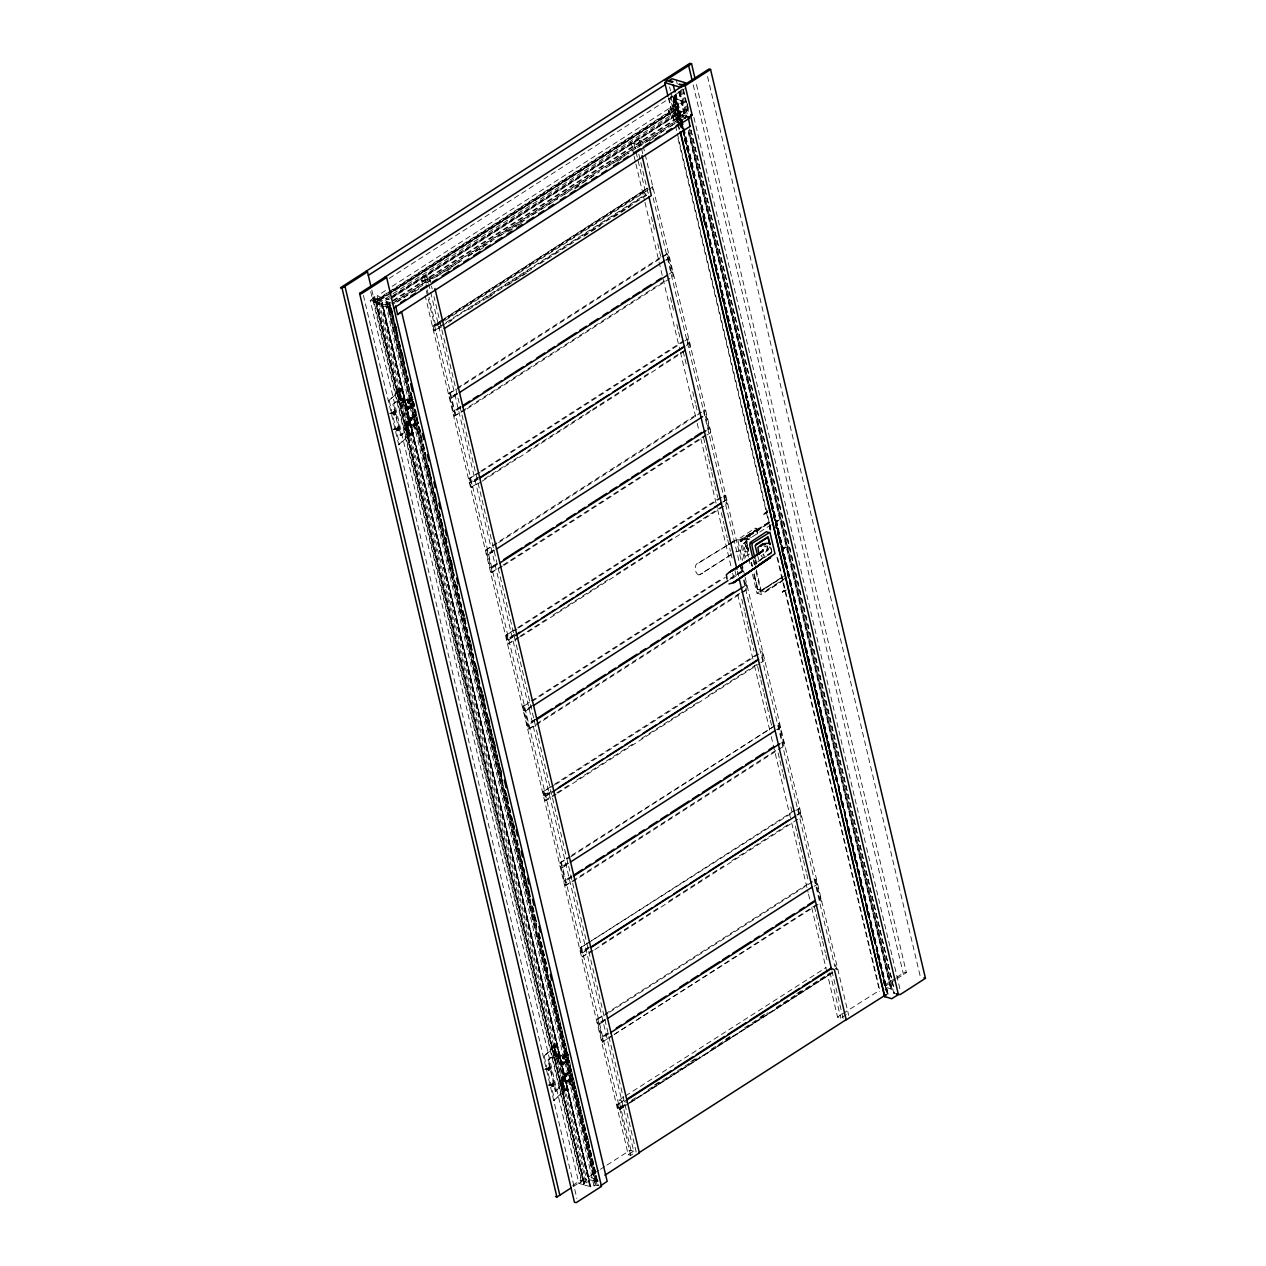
<?xml version="1.0" encoding="UTF-8"?>
<svg xmlns="http://www.w3.org/2000/svg" width="1266" height="1266" viewBox="0 0 1266 1266"><rect width="100%" height="100%" fill="white"/><g stroke="black" fill="none" stroke-linecap="round" stroke-linejoin="round"><path stroke-width="0.75" stroke-dasharray="5 3.75" d="M571.33 1070.925C572.232 1070.973 565.142 1075.799 566.519 1074.897C557.942 1069.453 573.023 1082.778 564.937 1073.093M767.528 512.651C766.911 512.034 766.737 511.986 766.341 513.41C766.357 511.543 762.543 515.737 767.734 512.192M783.654 590.542C785.157 591.538 782.246 590.747 786.012 590.32M393.963 415.026L392.84 413.096L393.979 411.339M397.682 430.756L396.575 429.221L397.698 427.085M548.969 1070.783L547.861 1068.852L549.001 1067.096M552.688 1086.513L551.596 1084.978L552.72 1082.841M552.53 1085.215L553.479 1083.886L552.087 1086.054M781.438 549.903L784.651 547.308L784.034 548.431M778.732 520.152C778.147 521.339 777.625 521.006 777.704 520.769M775.71 522.494C777.846 519.123 777.498 523.713 775.504 522.051M777.197 521.75L777.055 520.548L778.637 520.263M784.24 548.273L783.828 547.909M390.877 413.935C391.985 412.526 391.922 413.127 393.251 413.586A1.677 0.918 -84.2 0 0 394.881 414.14A1.677 0.918 -84.2 0 0 394.486 411.45L394.327 411.434M397.429 428.462C395.514 431.01 392.618 428.573 396.606 428.525M413.887 403.838C410.896 407.367 409.883 403.142 411.387 408.855L416.213 429.301L416.941 428.842L411.719 424.806L409.314 424.411L403.727 400.8C406.37 401.322 407.589 397.698 409.915 399.106L409.187 399.581C406.797 397.413 406.37 402.145 403.743 400.816M413.096 399.186C409.187 401.354 409.409 401.813 412.795 398.964L416.229 412.574M412.146 399.914C410.864 399.755 411.197 401.18 412.653 398.79L408.332 401.164L408.839 403.886L407.335 400.467L409.393 401.195L409.171 403.569M410.959 405.832L414.014 403.791M411.624 404.93L412.4 405.642L411.545 404.93M413.966 403.996L407.668 407.351M409.282 401.401C414.694 398.236 412.004 399.186 412.938 399.518M412.051 419.711C404.44 421.119 414.14 413.887 411.26 419.062C408.871 417.005 418.492 415.248 415.185 416.071C413.491 416.593 413.412 418.128 412.051 417.812C414.029 417.289 411.624 418.049 416.245 415.818M414.378 416.625L416.039 415.549M415.201 416.403C417.337 411.45 411.719 424.237 410.817 417.305M417.558 423.477C418.366 422.274 414.409 425.946 416.182 423.904C415.596 425.075 418.065 422.717 416.656 424.332C417.02 424.426 418.065 423.066 417.653 423.255C418.824 422.021 411.339 427.148 418.286 422.812M546.564 1069.327C547.229 1068.33 546.611 1068.219 546.801 1069.469M568.45 1060.322C565.554 1061.019 567.928 1060.987 565.475 1062C564.525 1062.807 566.788 1059.056 566.393 1064.611L571.235 1085.057L571.947 1084.598L566.741 1080.563L564.32 1080.167L558.749 1056.556C561.392 1057.063 562.595 1053.454 564.921 1054.863L564.193 1055.338C561.819 1053.17 561.376 1057.901 558.765 1056.556M565.459 1055.986C565.158 1057.284 567.01 1056.604 565.427 1056.018M565.364 1061.952C565.016 1061.446 564.098 1064.057 565.965 1061.05C565.617 1057.316 564.43 1063.757 566.393 1064.611M564.446 1057.553C575.761 1049.989 557.784 1060.117 566.962 1055.527C566.962 1054.404 566.709 1057.427 566.377 1055.765C568.83 1055.29 565.316 1056.382 568.149 1054.262M567.247 1073.869C567.421 1073.299 568.64 1073.267 571.251 1071.574M570.966 1071.511L566.693 1074.138L571.188 1071.368M569.542 1072.476L570.08 1071.511L569.399 1072.334M572.802 1079.376C573.071 1078.173 568.972 1081.449 572.897 1079.202M394.058 429.601C394.66 427.94 396.907 429.585 396.195 428.541M549.713 1084.82L553.195 1084.139L552.103 1083.3M564.161 1063.155L568.292 1060.307L566.598 1061.921L565.918 1061.145M566.994 1055.512C566.741 1054.151 567.643 1055.638 568.102 1054.942M767.433 512.382C766.468 512.746 764.395 513.379 764.711 514.043M783.385 590.89C780.647 593.928 784.635 590.019 785.6 590.336C785.474 590.953 783.163 590.209 785.521 590.589C786.392 589.26 779.84 594.213 786.044 589.972M673.496 100.663L675.395 97.988L674.525 97.735L675.3 95.472M563.766 1078.379C568.988 1075.752 558.986 1075.863 560.616 1079.17M560.221 1056.208L559.018 1058.265M679.067 125.825L673.148 100.821L675.047 94.903M394.834 412.763L393.362 411.782M397.081 430.298L398.553 428.509L397.097 427.544M545.994 1069.327L548.605 1069.548L549.365 1068.393M548.526 1068.947C548.352 1069.833 551.026 1068.409 548.384 1067.539M552.862 1083.554L552.34 1085.31L552.451 1084.218M553.305 1085.421L553.479 1083.886M409.646 402.746C406.655 401.1 407.415 403.807 413.017 399.486M407.241 405.975L409.266 407.146L408.317 409.488L406.908 406.291L408.554 407.114L408.443 409.203M408.665 401.401L408.807 401.797A2.263 1.25 57.3 0 1 409.108 402.889L408.95 403.427M562.468 1064.184L562.326 1063.804A2.263 1.25 57.3 0 1 562.057 1062.68L562.721 1062.047L563.544 1063.155A2.263 1.25 57.3 0 1 563.797 1064.279L563.259 1064.943M562.547 1058.503C562.057 1051.429 566.883 1062.601 562.595 1058.186A2.263 1.25 57.3 0 1 562.341 1057.078C566.282 1056.129 568.561 1054.008 568.086 1055.322M563.417 1058.376L562.626 1057.537L563.56 1057.601M563.797 1064.437L563.038 1063.282L564.193 1063.139M562.69 1058.376L564.066 1059.056L563.433 1056.081M568.561 1081.037L573.292 1078.126M783.67 591.602L782.182 591.934M394.865 429.316C395.309 428.13 396.337 428.937 393.948 429.38M551.612 1084.282C546.501 1085.706 553.432 1083.3 549.143 1085.247M777.482 520.627L777.656 521.418M409.187 399.581L410.358 406.908L409.519 406.497L410.01 405.579L410.896 406.244L411.387 408.855M416.292 424.268L415.992 423.873M566.551 1055.986L566.266 1055.986M563.987 1062.712L568.054 1060.639M413.887 404.107L413.27 404.392M764.838 513.141L763.62 514.36L767.797 512.018M415.074 416.292L411.672 418.381M570.238 1072.001L570.729 1072.001M777.023 520.943L777.071 521.798M783.337 548.241C781.771 549.539 782.768 548.906 783.274 548.368M784.065 548.115L785.426 547.07L784.809 547.767M771.754 552.008L770.377 546.232M770.314 526.609L769.491 526.688L769.95 529.948M769.491 526.688L770.298 529.726M409.852 400.974L410.643 401.306L409.757 400.657M415.422 424.616L416.213 424.917L415.295 424.316M564.573 1062.38L565.364 1062.665L564.383 1062.206M570.444 1080.373L570.46 1080.341M394.011 412.922L394.739 412.4M397.192 428.826L398.062 428.383M568.023 1073.505C567.105 1073.014 569.542 1073.077 568.766 1072.872M595.748 1179.121L588.722 1176.969L382.031 302.621L675.237 114.003L668.764 112.009L668.464 110.791L671.407 108.908L673.021 109.382L670.41 98.321M409.44 434.76L398.505 390.735L400.863 389.153L401.971 389.358L412.305 433.146L408.839 434.444L412.305 433.067L409.63 435.188L406.655 425.139L410.057 423.762L408.681 425.281L406.671 425.044L410.01 423.746L407.462 426.009L408.823 425.598L410.88 423.35L408.206 423.509L405.8 425.265L408.586 425.677L411.007 423.524L407.984 423.619L405.785 425.408L407.462 425.787M401.876 402.841L403.901 402.667L400.404 402.873L402.161 401.069L405.199 400.483M401.876 402.857L402.446 401.338L404.614 401.67M406.133 422.844C405.579 421.309 410.58 420.122 409.124 422.053M410.406 420.992C405.152 426.974 404.281 419.489 410.279 420.771M633.839 154.863L631.18 142.457M556.391 1055.986L556.439 1054.736L559.161 1054.293L555.758 1055.86L556.692 1054.562L559.176 1054.372L556.486 1056.414L553.495 1046.365L556.28 1044.861L567.31 1088.902L553.922 1100.312L563.687 1091.023L568.181 1088.871L565.396 1088.475L562.959 1090.548L563.861 1091.007L560.822 1081.022L565.823 1079.059L565.079 1080.689L561.851 1082.208A10.856 5.919 -84.2 0 0 558.844 1088.792L555.299 1091.498L553.938 1085.421A3.023 1.646 -84.2 0 0 553.068 1081.718L550.219 1069.691A3.023 1.646 -84.2 0 0 549.349 1065.988L547.861 1060.022L550.694 1057.332A10.856 5.919 -84.2 0 0 555.489 1056.524L552.625 1046.618L557.293 1044.403L557.388 1045.763L554.144 1047.219L543.589 1056.588L553.321 1047.346M560.031 1057.696C554.714 1061.763 554.682 1055.543 560.252 1056.24M556.898 1058.613L557.451 1057.094L559.619 1057.427M588.722 1176.969L598.771 1170.338M846.242 1014.667L840.782 1018.165L837.586 1017.152L827.584 974.867M783.67 547.83L784.952 547.197M567.453 1060.291L567.801 1060.734M782.356 592.14L782.894 591.744M566.772 1061.05L567.263 1060.228M675.395 94.997L888.21 995.677M394.581 429.301L397.508 429.459M411.577 420.549L410.722 417.733L409.693 418.318A2.263 1.25 57.3 0 0 409.994 419.41L410.137 419.79M411.26 418.714C411.054 421.926 409.155 416.751 411.213 418.761A2.263 1.25 57.3 0 1 411.482 419.885L410.358 420.106M565.396 1073.41L564.699 1074.074A2.263 1.25 57.3 0 0 565 1075.166L565.76 1076.179M569.668 1082.541L569.7 1082.256A2.263 1.25 57.3 0 0 569.399 1081.148L568.545 1080.072L567.88 1080.705A2.263 1.25 57.3 0 0 568.181 1081.797L568.814 1082.715M769.728 526.624L677.943 138.326M675.601 94.143L887.735 994.744M393.52 412.827L394.565 413.935L393.346 414.599M394.09 428.652L394.043 429.174M407.858 401.164L408.412 400.341M408.886 409.171L408.965 408.475A2.263 1.25 57.3 0 0 408.57 407.383L407.557 406.275L407.003 406.956A2.263 1.25 57.3 0 0 407.304 408.048L407.779 408.871M439.286 322.086L432.576 326.865M414.757 427.18L414.172 424.696L412.7 424.601L414.172 427.481L414.979 424.806L413.112 423.968M457.643 393.71L451.582 397.556M461.093 406.259L452.722 412.115M469.259 482.061L469.575 483.375M496.43 563.845L489.72 568.624M514.803 635.469L508.726 639.298M674.936 95.092L673.211 100.837M588.927 947.047L580.556 952.902M564.177 1059.325L564.256 1058.613A2.263 1.25 57.3 0 0 563.829 1057.553L562.864 1056.92M563.908 1064.928L563.323 1062.459L561.851 1062.364L563.323 1065.228L564.13 1062.554L562.262 1061.715M567.073 1075.467L565.649 1074.517L565.839 1073.062M566.582 1076.29L565.364 1073.441M569.763 1082.936L568.909 1080.12L567.706 1080.357L569.194 1083.237L569.985 1080.547L568.117 1079.724M605.639 1019.731L599.562 1023.577M607.411 1033.357L600.717 1038.152M729.659 579.559L743.553 570.57M776.644 729.659L780.584 727.254M796.789 814.908L800.729 812.503M675.364 95.219L673.385 100.9M392.444 412.858C390.498 412.447 391.811 414.726 392.397 412.653C392.064 414.457 389.754 412.874 392.808 412.748M550.283 1084.297C549.634 1085.373 550.932 1084.392 551.248 1084.282M393.615 412.542L390.64 412.795M680.554 120.317L680.776 119.447L680.76 120.27M771.627 551.976L759.473 560.284M746.339 540.44L746.228 541.721M410.342 418.761L410.105 419.125M411.45 418.967L410.912 420.059M413.523 425.392L414.251 424.806L412.874 424.949A2.263 1.25 57.3 0 0 413.175 426.041L413.317 426.42M562.674 1063.139L568.117 1059.674M565.87 1076.242L566.535 1075.609A2.263 1.25 57.3 0 0 566.234 1074.517M569.194 1079.708L569.099 1082.446L568.466 1081.211M407.256 426.041L406.829 426.452A10.856 5.919 -84.2 0 0 403.822 433.035L400.293 435.741L398.932 429.68A3.023 1.646 -84.2 0 0 398.046 425.962L395.214 413.935A3.023 1.646 -84.2 0 0 394.327 410.231L392.856 404.265L395.672 401.591A10.856 5.919 -84.2 0 0 400.483 400.768L398.331 391.542M401.006 435.726L399.645 429.649A3.023 1.646 -84.2 0 0 398.774 425.946L395.926 413.919A3.023 1.646 -84.2 0 0 395.039 410.2L393.568 404.25L396.385 401.559A10.856 5.919 -84.2 0 0 401.227 400.721L398.505 390.735M556.011 1091.482L554.65 1085.405A3.023 1.646 -84.2 0 0 553.78 1081.702L550.932 1069.675A3.023 1.646 -84.2 0 0 550.061 1065.956L549.349 1065.988M765.439 513.569L766.215 512.999M413.127 404.74C414.346 404.06 405.421 410.216 408.253 407.446M783.496 590.763L783.923 591.523L783.638 590.731M680.522 120.966L675.031 97.514L682.184 128.61L680.981 122.359M549.143 1067.824L548.036 1068.472M567.864 1055.037L567.674 1054.815M748.19 550.03L745.959 541.136L748 535.866L770.488 521.434M748.317 549.729L748.253 551.28L746.212 541.199L748.554 535.755M595.463 1181.289L388.472 307.258L595.162 1181.431L598.122 1180.798M547.482 1068.567L547.292 1069.643L547.893 1068.536M411.941 399.55L412.811 399.803L411.846 399.312M393.948 413.112L393.251 413.586A1.677 0.918 -84.2 0 1 394.486 411.45M564.557 1090.532L553.527 1046.491L556.391 1044.861L556.818 1045.621L554.318 1047.235L556.486 1056.414C567.279 1052.046 550.314 1053.787 556.28 1056.461C564.968 1054.325 554.176 1052.03 555.473 1056.445M567.326 1089.029L563.94 1090.358L564.858 1089.092L567.326 1088.823L564.604 1089.266L563.164 1091.419L565.981 1091.498L568.276 1089.187L563.797 1090.358M747.779 536.752L748 535.866M741.987 540.661L741.385 541.215M397.904 429.934L398.236 428.873L398.284 429.665M413.191 425.392C413.412 426.167 414.425 426.136 414.124 425.044M563.528 1058.851L564.225 1057.775M563.243 1064.453L563.592 1063.329M569.099 1082.446L573.609 1078.838M779.983 542.861L780.995 540.44M415.042 425.392L415.232 426.341M550.425 1084.456L550.963 1084.376M409.045 401.987L408.871 401.733A2.263 1.25 57.3 0 1 409.076 402.904M408.475 408.079L407.779 406.829M414.441 425.344L413.65 424.838M563.766 1058.218L563.639 1056.952M569.352 1081.829L568.45 1080.515M403.221 402.936L405.611 401.18M837.601 1017.073L841.13 1014.699M399.296 391.257C410.311 387.222 393.156 388.789 399.091 391.495L388.583 400.831L398.315 391.59M409.614 434.998L413.207 432.798L410.374 432.719L408.079 435.029L406.117 426.484A10.856 5.919 -84.2 0 0 403.11 433.067L400.293 435.741M562.405 1081.639L565.063 1079.518L561.661 1081.006L564.652 1090.944C573.182 1088.57 562.12 1086.766 563.639 1090.991M409.361 408.348L408.317 408.032M451.535 398.062L456.52 394.85M478.469 477.599L469.623 482.868L477.947 477.519M666.185 260.21L669.556 257.568M494.642 550.219L488.581 554.049M514.93 634.029L506.558 639.884M508.679 639.821L513.664 636.608M531.641 706.729L525.564 710.558M535.091 719.278L526.719 725.133M550.805 791.677L543.557 796.393M550.124 793.038L545.725 795.808M743.506 571.093L730.197 579.638M568.64 863.238L562.563 867.068M572.09 875.787L563.718 881.642M588.785 948.487L582.724 952.317M564.668 1058.487L563.623 1058.186M780.505 727.602L777.166 729.738M599.514 1024.083L606.177 1019.81M570.238 1082.098L569.637 1081.354M800.65 812.851L797.327 814.987M623.901 1096.91L618.852 1100.455L630.99 1150.351M619.66 1109.332L624.66 1106.136M817.504 884.111L814.165 886.247M400.467 400.705C399.866 395.815 409.788 399.249 400.689 400.752C398.125 396.875 410.406 397.951 401.464 400.657L399.296 391.479L402.525 387.966L398.03 389.137L397.397 390.197L398.315 390.672L402.018 389.263L399.265 389.786L399.106 391.036M401.464 400.657C406.734 399.012 401.449 396.891 400.958 400.214C407.747 399.249 400.04 397.223 401.385 400.23M408.016 408.633L408.127 405.943M410.706 419.995L411.387 418.745M741.702 540.835L753.792 533.049M408.997 403.411L407.953 403.142M556.391 1056.319L556.265 1056.43A10.856 5.919 -84.2 0 1 551.406 1057.316L550.694 1057.332M546.057 1068.646L545.978 1068.425M414.346 425.186L414.093 426.705M555.299 1091.498L558.132 1088.807A10.856 5.919 -84.2 0 1 561.139 1082.224L564.889 1080.784L565.902 1079.107L562.99 1079.376L560.791 1081.164L563.655 1091.055M413.681 417.305L413.539 416.751M571.298 1080.009L571.931 1079.502M404.598 401.654L403.601 402.382L408.649 422.781L406.117 422.812M405.389 401.544L404.028 402.525M408.776 434.602L408.285 435.9L410.975 435.757L413.27 433.431L408.934 434.096L412.305 433.146M557.04 1045.02L557.23 1043.564L554.856 1043.88L552.562 1046.191L556.898 1045.542L553.527 1046.491M561.218 1077.983L563.56 1076.812M409.773 422.053L408.76 422.622M564.699 1077.888L563.845 1078.395M397.856 427.797L397.097 429.047M408.665 435.267L398.917 444.556L409.424 435.219C403.3 432.687 420.486 430.693 409.63 435.188M547.861 1060.022L551.406 1057.316M548.526 1069.374L549.84 1068.52M552.783 1085.041L553.574 1084.266M412.368 404.661L408.965 406.972M771.405 552.704L759.41 560.411M595.242 1181.225L596.492 1180.228L547.893 974.693M765.819 512.366L768.035 510.594M681.266 119.099L672.024 116.235M887.957 993.446L675.712 93.146M415.011 425.408L418.603 423.081M764.854 513.126L767.465 511.163M572.723 1185.387L580.73 1180.244M730.498 555.062L699.623 574.796L731.052 554.73M389.184 278.409L684.463 88.794M674.667 100.805C669.018 103.258 683.814 105.711 684.115 101.391L676.693 99.191L675.348 100.362L676.661 100.758L674.667 100.805L679.209 120.048M373.122 298.523L370.21 300.39L578.958 1183.473L581.869 1181.605L372.979 297.463L376.224 295.722L388.124 299.583M372.979 297.463L378.423 299.061L587.155 1182.143L586.063 1182.855L581.252 1181.415L372.505 298.333L373.597 297.637M673.306 105.173L672.214 105.869L677.025 107.293L678.117 106.597L673.306 105.173L677.389 122.486M385.465 290.594L377.157 295.928L377.98 299.425M392.128 286.322L669.904 107.927L674.841 109.398L388.757 293.126M387.349 292.842L374.419 301.134L372.805 300.659M389.01 291.766L673.021 109.382M372.505 298.333L377.315 299.773L391.289 290.879M392.951 289.819L670.727 111.424L669.904 107.927M376.508 301.909L584.892 1185.229L376.508 301.909L370.21 300.39M388.599 307.86L378.249 303.951L377.062 300.374L387.032 293.965M370.669 291.576L373.217 301.988L374.72 302.447L377.679 300.548L377.363 299.251L382.19 300.675L674.92 112.674L668.464 110.791M382.095 297.399L387.19 294.63M388.852 293.554L675.838 109.699L389.738 293.411M378.297 300.754L388.266 294.329M380.211 300.089L675.933 110.126M376.144 302.147L382.443 303.666L590.826 1186.986L382.443 303.666M391.352 297.019L681.757 111.455L390.672 298.38M391.463 297.447L680.871 111.598M594.07 1186.163L385.228 302.115L386.336 301.403L391.131 302.843M688.008 109.525L684.938 109.636L689.748 111.076M390.783 298.808L681.868 111.883M422.48 284.154L421.562 280.308L427.022 276.811L633.696 1151.158L628.253 1154.655L425.186 295.611M630.895 142.805L634.108 143.818L639.552 140.32L642.02 141.064L744.677 575.35M392.729 300.548L685.46 112.547L686.299 116.045L605.939 167.476M432.655 278.504L429.49 277.539L424.031 281.036L421.562 280.308M642.02 141.064L636.576 144.561L640.58 145.226M393.409 300.881L682.833 115.016L683.149 116.361L392.064 303.254M392.064 303.603L684.779 115.633M389.975 308.018L390.798 308.334L388.33 307.227L394.976 302.954M396.59 301.909L461.742 260.242M468.072 256.017L529.536 216.533M531.198 215.473L599.799 171.59M397.002 302.052L401.971 298.855M403.632 297.779L418.555 288.205M426.848 282.872L430.171 280.751M436.802 276.479L456.694 263.708M458.355 262.648L461.679 260.511M468.309 256.254L491.525 241.347M499.817 236.014L524.694 220.047M532.986 214.714L539.617 210.457M541.278 209.396L557.863 198.746M564.494 194.473L567.817 192.353M574.447 188.096L594.34 175.309M605.955 167.856L629.17 152.949M637.463 147.616L664.001 130.588M670.632 126.315L678.924 120.998M414.868 291.623L419.853 288.426M446.851 271.114L451.835 267.901M479.719 249.972L483.438 247.598M508.378 231.583L516.702 226.234M517.984 225.411L522.969 222.215M574.922 188.856L581.569 184.583M617.761 161.336L621.1 159.2M649.363 141.032L654.348 137.836M680.966 120.745L687.612 116.472M442.831 319.523L432.418 326.217L434.887 326.945L440.331 323.447M444.493 318.462L647.67 187.985M440.948 321.01L647.274 188.507M439.808 322.165L433.162 326.438L434.191 330.806L441.834 326.818M441.486 321.089L647.812 188.587M439.144 323.526L434.143 326.723L435.188 331.106M440.805 322.45L647.148 189.947M445.315 320.251L647.417 190.454M648.793 189.583L652.876 186.957L650.408 186.229M434.191 330.806L440.853 326.533M442.514 325.457L648.841 192.954M448.496 322.545L451.82 320.409M468.467 309.727L533.35 268.044M540.012 263.771L646.515 195.391M487.758 298.032L494.389 293.775M507.634 285.261L529.172 271.43M583.848 236.331L600.416 225.68M613.662 217.166L630.231 206.532M410.295 404.281L411.023 403.822L410.896 405.452M465.318 409.931L454.352 416.055L448.971 393.315L455.633 389.042M457.295 387.982L660.298 257.615M661.96 256.539L667.942 253.627L673.322 276.368L672.325 276.067L666.96 253.342M448.971 393.315L454.953 390.403M456.615 389.342L661.279 257.9M662.957 256.84L667.942 253.627M414.014 420.027L414.742 419.552L415.834 424.126M456.662 393.425L450 397.698L449.114 396.812M665.647 260.131L669.508 258.074M418.286 422.369L414.204 424.806M409.329 424.411L414.204 428.699L414.916 428.24M459.969 407.415L452.848 411.561M460.951 407.699L454.304 411.972L455.19 412.858M668.954 274.121L672.278 271.984L673.18 272.87M454.352 416.055L669.002 278.204M466.98 408.871L669.983 278.504M480.494 482.267L471.189 487.315L469.116 478.564L479.102 472.155M480.764 471.094L683.782 340.712M469.116 478.564L480.099 472.455M481.76 471.379L683.102 342.089M684.764 341.013L688.103 338.877L690.16 347.612L689.179 347.327L687.106 338.576L688.103 338.877M477.804 478.959L471.142 483.232L472.044 484.103M478.342 479.039L471.727 482.805M686.33 345.46L689.717 342.817M471.189 487.315L477.852 483.042M484.498 478.77L521.101 455.254M527.764 450.981L591 410.374M592.662 409.298L650.898 371.903M659.222 366.554L685.84 349.463M482.156 481.191L686.837 349.764M502.317 566.44L491.335 572.564L485.97 549.824L700.62 411.972M485.97 549.824L496.937 543.715M498.598 542.639L701.617 412.273M493.661 549.919L486.999 554.192L486.097 553.321M488.518 554.571L495.18 550.299M496.968 563.908L489.847 568.07M496.288 565.269L491.303 568.481L492.189 569.352M491.335 572.564L501.32 566.155M502.982 565.079L706.001 434.713M503.979 565.38L705.32 436.074M706.982 434.998L710.321 432.861L704.94 410.137L703.943 409.836L709.324 432.576L710.321 432.861M519.155 637.7L508.188 643.824L506.115 635.073L516.101 628.664M517.762 627.588L720.781 497.221M506.115 635.073L517.098 628.965M518.759 627.889L721.762 497.522M513.806 635.168L507.16 639.441L506.258 638.57M722.791 501.89L726.13 499.754L727.016 500.624M723.329 501.969L726.716 499.326M508.188 643.824L518.174 637.415M519.835 636.339L546.453 619.248M553.115 614.96L608.028 579.701M616.352 574.353L674.588 536.958M681.235 532.685L722.839 505.973M520.817 636.64L723.836 506.258M748.443 557.04L743.933 538.003L768.462 522.257M766.959 524.203L741.607 540.471L745.294 557.926M767.101 523.839L769.522 522.272M742.034 540.487L769.633 522.716M771.279 524.63L748.38 539.332L743.933 538.003M747.526 540.978L744.614 542.845L745.452 546.342M534.315 726.162L528.333 729.074L522.969 706.333L529.615 702.06M531.277 700.984L722.649 578.103M522.969 706.333L530.612 702.345M532.274 701.285L725.291 577.328M765.218 552.198L768.114 550.33L767.291 546.833L763.699 545.773M532.321 705.368L523.997 710.701L523.095 709.83M730.34 578.198L741.987 570.713L741.085 569.842M525.517 711.081L532.179 706.808M757.654 561.993L766.721 556.17M768.24 555.204L771.516 553.052L771.738 551.517M535.629 719.357L526.846 724.579M534.948 720.718L528.286 724.991L529.188 725.861M742.952 587.139L746.275 585.003L747.177 585.873M764.838 588.737L761.088 591.143L757.416 589.576L755.248 579.1M528.333 729.074L534.996 724.785M536.657 723.725L739.66 593.358M741.322 592.282L747.304 589.37L745.073 579.907M535.977 725.086L740.657 593.643M742.319 592.583L747.304 589.37M752.479 574.163L756.989 593.2L781.502 577.454M783.891 579.575L764.759 591.839L760.581 590.969L783.512 576.505M765.93 588.041L779.033 579.622M780.125 578.91L782.546 577.359M754.172 573.561L757.875 589.228L764.316 591.586L786.866 577.09M756.989 593.2L761.436 594.514L782.689 580.872M556.154 794.209L546.168 800.618L545.187 800.334L543.114 791.582L757.764 653.731M543.114 791.582L554.081 785.458M555.758 784.398L758.761 654.031M543.256 795.08L550.267 791.598M545.678 796.33L550.663 793.117M545.187 800.334L555.173 793.909M556.834 792.848L568.481 785.363M576.805 780.03L635.041 742.62M641.688 738.347L699.94 700.953M708.248 695.604L759.837 662.482M557.815 793.133L759.157 663.843M760.834 662.767L764.158 660.63L762.085 651.895L761.103 651.594L763.161 660.346L764.158 660.63M576.299 879.459L565.332 885.567L559.968 862.842L569.937 856.433M571.615 855.357L778.938 723.155L784.303 745.88L577.976 878.382M559.968 862.842L569.273 857.794M570.934 856.718L775.599 725.291M567.643 862.937L560.996 867.21L560.094 866.34M562.515 867.59L567.516 864.377M570.95 876.927L563.845 881.089M571.947 877.227L565.285 881.5L566.187 882.37M565.332 885.567L779.983 747.731M593.153 950.719L582.186 956.827L580.113 948.092L590.098 941.682M591.76 940.606L794.763 810.24M580.113 948.092L794.099 811.601M795.76 810.541L799.083 808.388L801.156 817.14L800.159 816.839L798.102 808.104L799.083 808.388M589.465 947.11L581.141 952.459L580.255 951.589M582.677 952.823L589.323 948.55M582.186 956.827L592.156 950.418M602.141 944.009L660.393 906.614M668.701 901.265L723.614 866.007M731.938 860.658L788.512 824.324M594.814 949.642L797.817 819.276M817.978 904.525L602.331 1042.076L596.951 1019.352L811.617 881.5M596.951 1019.352L607.933 1013.227M609.595 1012.167L815.937 879.648L821.302 902.389L820.321 902.088L814.94 879.364L815.937 879.648M604.642 1019.447L597.995 1023.719L597.093 1022.849M607.949 1033.436L600.764 1037.629M608.946 1033.721L602.284 1038.009L603.186 1038.88M563.544 1064.928L562.405 1063.978M602.331 1042.076L612.317 1035.667M613.978 1034.607L816.981 904.225M570.032 1071.59L565.269 1073.885L565.712 1075.752M569.035 1075.784L569.763 1075.309L570.839 1079.882M573.308 1078.569L569.842 1080.721M564.335 1080.167L569.209 1084.456L569.937 1083.997M625.562 1095.85L825.97 967.635M624.803 1104.696L618.14 1108.969L617.112 1104.601L623.758 1100.328M617.112 1104.601L624.755 1100.613M622.856 1105.25L617.397 1108.747L619.865 1109.475L625.325 1105.978M654.332 1085.041L660.947 1080.784M690.777 1061.636L697.408 1057.379M725.56 1039.291L732.191 1035.034M760.36 1016.946L766.974 1012.689M796.805 993.541L803.435 989.284M631.449 1100.423L638.111 1096.15M648.097 1089.725L699.671 1056.604M711.334 1049.118L732.951 1035.24M744.614 1027.755L767.908 1012.8M776.216 1007.451L829.467 973.253M832.126 972.478L619.137 1109.253L618.093 1104.886M626.322 1105.06L832.664 972.557M630.294 1102.797L832.411 973M884.238 985.344L895.204 978.302M896.771 977.289L904.652 972.225L906.393 972.62L696.094 82.955M581.727 1180.545L584.971 1178.804L596.033 1181.21M573.007 1186.717L581.252 1181.415M600.4 1169.293L605.29 1166.16M606.905 1165.116L629.851 1150.383L633.696 1151.158M842.76 1013.655L879.474 990.423M885.345 986.135L895.252 979.789M896.898 978.729L906.393 972.62M578.958 1183.473L585.256 1184.992M628.253 1154.655L630.721 1155.383L636.165 1151.886L434.016 296.671M887.83 990.487L886.801 991.151L675.126 95.725M688.261 132.17L890.853 989.157L688.609 131.949M890.853 989.157L892.055 989.205L689.02 130.287M584.892 1185.229L591.19 1186.748M598.296 1185.435L593.976 1185.198L597.441 1186.226L388.678 303.144L385.782 305.011L382.079 303.903M893.685 992.718L894.777 992.022M689.479 128.879L893.796 993.224L894.825 992.56M698.816 562.927L735.451 540.345L728.979 544.285M729.042 544.111L736.242 540.028L746.449 539.063M729.643 543.731L734.09 540.978M730.023 543.557L734.992 540.487L730.007 543.557M879.364 988.477L777.245 556.138M727.364 545.266L698.088 563.053C692.17 565.016 696.379 579.86 702.456 573.387M549.365 1069.897L548.4 1069.074M423.018 276.13L427.022 276.811M559.018 1057.901L556.581 1058.55M562.215 1077.239L561.139 1078.6M561.139 1078.569L564.446 1076.923M413.998 423.936L413.998 425.629M563.148 1061.699L563.006 1063.234L562.579 1062.522M618.932 1100.107L621.812 1100.882M407.699 402.161L408.364 401.591M413.27 425.756L414.615 425.598M563.148 1063.171L562.341 1063.139L563.275 1063.203M565.111 1074.881L566.456 1074.723M568.292 1081.512L568.956 1080.958M757.115 530.375L758.144 530.818M745.563 556.312L749.203 554.128L744.835 555.806M756.15 562.974L755.122 562.515M558.227 1058.693L563.655 1078.537L560.616 1079.138M580.603 1180.339L587.187 1182.143M735.704 551.802L740.563 550.647L745.896 551.992A19.75 13.894 -73.5 0 0 748.728 550.488M414.109 427.196L414.694 426.5A2.263 1.25 57.3 0 0 414.393 425.408L414.393 425.55M408.238 407.241L407.32 407.383M563.259 1062.997L562.341 1063.139M410.01 418.761L410.896 418.603M399.296 391.479C407.731 389.2 396.764 387.301 398.299 391.511M399.486 391.02L401.876 389.263M411.118 399.771L411.276 400.325M564.858 1056.762L565.57 1057.157L564.763 1056.414M389.39 299.583L385.893 298.554L389.248 312.132L392.887 311.531M563.56 1076.796L564.462 1076.939M394.327 410.231L395.039 410.2M389.485 413.571L392.84 413.46M393.204 429.316L396.575 429.206M545.646 1068.551L548.051 1068.472M544.491 1069.327L547.861 1069.216M548.21 1085.057L551.58 1084.962M548.953 1085.136L552.134 1085.12A1.677 0.918 -84.2 0 0 553.622 1085.627A1.677 0.918 -84.2 0 0 553.226 1082.936A1.677 0.918 -84.2 0 0 552.071 1085.215L552.467 1085.31M749.82 539.094L745.104 539.047M424.3 276.004L426.753 287.857M688.134 342.959L687.248 342.073M407.525 400.357L408.063 401.227M565.269 1073.885L566.044 1074.28M407.573 406.766L408.412 407.082M887.925 994.348L684.463 133.167M595.21 1181.463L596.872 1180.102L549.65 980.549M408.38 407.699L408.016 406.592M390.798 305.296L382.063 302.685M389.548 307.701L388.583 307.306M759.22 530.027L755.137 528.128L738.553 539.031L738.094 541.5L742.636 560.395M758.318 528.824L741.623 538.81L740.325 542.165M757.764 530.264L755.644 529.932L740.009 540.265L744.25 559.303M548.368 1070.34L549.586 1069.691M673.67 97.672L679.256 120.776M675.838 109.699L680.776 111.155M681.757 111.455L685.46 112.547M686.299 116.045L682.801 115.048L683.102 116.361L689.416 118.229M667.989 257.71L667.087 256.824M689.131 343.244L690.017 344.13M382.205 297.827L383.092 297.684M385.228 302.115L390.039 303.539L408.427 381.367M377.062 300.374L382.49 302.004L382.19 300.675M388.899 309.173L390.387 309.616M389.105 310.043L390.593 310.486M389.248 312.132L392.602 313.129M704.988 414.219L704.086 413.333M709.276 428.494L710.179 429.364M410.944 419.378L410.469 418.191M775.156 527.7L778.353 528.65M414.204 428.699L416.213 429.301M748.285 536.42L751.498 537.37M748.253 549.476L748.491 549.555A5.111 3.592 -73.5 0 1 747.067 542.07M755.501 563.069L756.989 563.512M754.884 579.322L753.65 573.656M757.875 589.228L764.316 591.586M757.416 589.576L753.903 573.735M778.986 727.222L778.084 726.352M783.274 741.512L784.176 742.382M784.303 745.88L783.322 745.595L777.941 722.854M815.969 883.731L815.082 882.861M820.273 898.021L821.159 898.892M835.386 968.759L837.855 969.487M886.817 987.654L891.185 988.952M884.902 989.094L886.865 989.68L885.789 990.376L875.977 949.104M893.796 993.224L896.629 994.063M562.42 1063.519L563.022 1064.389M569.209 1084.456L571.235 1085.057M624.28 1101.61L627.002 1102.417M596.318 1180.165L537.749 932.377M596.951 1180.624L598.438 1181.051M408.412 401.195L407.288 401.338A2.263 1.25 57.3 0 0 407.589 402.43L407.984 403.11M761.372 556.597L764.506 557.626M388.377 307.227L390.957 308.318M409.424 406.291L409.804 406.987M390.118 312.37L389.422 311.357M565.76 1074.676L565.522 1073.837M758.018 589.845L757.4 589.022M756.087 528.175L757.859 533.049M756.277 529.821L757.527 534.015M757.843 556.423L759.03 560.395M754.947 564.509L754.045 563.307M776.96 521.133L775.504 521.861M763.904 555.347L764.237 556.312M681.33 119.859L670.996 115.95L669.809 112.373M642.748 192.527L645.992 194.094L438.906 327.087L435.71 325.694L428.984 297.273M775.425 523.175L775.821 524.472M763.999 555.616L763.604 554.16M707.552 76.577L920.572 977.763M693.182 84.822L903.481 974.488M693.91 117.437L709.356 182.779M709.815 184.694L715.717 209.681M716.176 211.596L859.709 818.801M860.152 820.716L866.071 845.704M866.514 847.619L900.126 989.806M687.121 103.242L688.482 109.003M683.403 89.316L686.583 102.768M687.042 104.682L688.403 110.443M683.07 89.522L688.514 112.579M682.706 89.016L688.593 114.019M686.03 108.939L687.391 114.715M691.03 130.113L894.318 990.107M681.33 89.459L687.232 114.431M690.872 129.797L893.907 988.714M680.301 90.108L686.758 117.342M679.937 91.864L685.84 116.836M679.605 92.07L685.507 117.058M688.688 130.509L891.723 989.426M676.345 80.075L677.247 83.92M679.067 91.595L685.428 118.498M678.734 91.817L685.08 118.719M675.379 94.713L682.2 123.546M682.643 125.476L684.004 131.237M675.411 97.624L680.855 121.061M681.314 122.628L886.691 991.816M682.801 130.05L886.627 992.259M682.643 130.525L694.306 180.405M694.765 182.336L704.909 225.459M707.188 234.321L710.938 250.399M713.549 261.239L717.3 277.301M719.911 288.142L725.022 309.964M725.465 311.879L731.368 336.867M731.827 338.782L737.73 363.753M738.189 365.684L744.044 390.972M745.357 395.799L750.406 417.922M750.801 418.856L756.783 444.857M757.163 445.774L763.145 471.807M763.525 472.677L780.442 544.934M780.9 546.073L786.803 571.884M787.23 573.166L793.149 598.153M793.513 599.546L836.288 780.663M838.503 789.842L842.57 807.613M844.865 816.76L850.04 839.405M850.499 841.32L856.417 866.34M856.876 868.27L862.779 893.29M863.238 895.22L869.156 920.24M869.615 922.154L875.518 947.174M674.525 97.735L679.984 120.808M680.412 122.058L681.804 128.483M684.384 138.912L687.106 150.432M689.954 162.475L692.106 171.575M697.091 192.701L698.452 198.461M703.453 219.604L704.814 225.364M721.62 296.45L723.44 304.141M726.368 316.468L729.802 331.027M731.827 339.573L736.147 357.93M738.189 366.523L742.509 384.832M747.051 404.044L748.871 411.719M753.412 430.931L755.232 438.622M759.616 457.786L761.594 465.524M762.765 470.461L764.585 478.168M765.044 480.083L767.94 492.411M768.225 493.566L770.947 505.118M771.405 507.033L777.324 532.052M777.783 533.983L779.302 540.455M781.882 551.311L783.701 559.002M784.145 560.933L785.664 567.342M798.371 621.147L800.982 632.145M801.441 634.076L804.163 645.628M804.622 647.559L807.36 659.095M807.803 661.026L810.541 672.578M811 674.493L813.722 686.045M814.18 687.976L816.918 699.528M817.361 701.443L820.099 712.995M820.558 714.926L826.461 739.945M826.745 741.67L832.648 766.658M833.107 768.589L836.066 780.6M841.02 801.536L842.428 807.502M847.397 828.486L848.79 834.389M853.775 855.436L855.136 861.291M859.994 882.386L861.497 888.194M866.34 909.273L867.875 915.112M870.375 926.206L874.236 942.062M876.737 953.108L880.614 969.012M883.098 980.026L885.171 988.255M674.303 98.4L679.573 120.033M680.032 121.947L681.393 127.724M679.668 121.963L681.029 127.739M679.715 122.707L681.076 128.467M672.895 95.884L678.798 120.871M669.619 86.927L670.505 90.788M670.98 92.687L679.589 129.211M677.848 124.416L679.209 130.176M670.79 96.216L676.693 121.188M668.844 98.004L675.047 123.799M675.49 125.714L676.851 131.49M677.31 133.405L770.883 529.235M769.823 526.419L770.709 530.217M668.401 97.957L674.303 122.944M776.944 557.151L879.617 991.452M770.915 548.02L771.833 551.786M755.739 559.319L756.609 562.959M755.406 560.3L756.277 563.971M754.077 560.537L755.834 567.943M756.277 569.795L761.088 590.178M753.191 559.635L754.235 564.066M756.039 571.678L761.436 594.514M746.497 541.057L747.731 546.311M751.513 562.341L752.4 566.076M751.244 562.515L752.131 566.25L751.007 562.436M748.886 558.939L750.691 566.551M745.136 577.264L848.711 1015.395M652.132 186.735L652.813 189.663M741.939 566.646L743.284 572.327M837.111 969.281L835.085 964.613L836.13 968.981M740.942 566.345L742.287 572.026M744.076 579.606L746.323 589.086M639.552 140.32L642.717 153.708M653.177 197.971L739.297 562.278M739.74 564.177L741.765 572.691M743.569 580.382L834.88 966.623M638.839 154.167L648.382 194.521M737.413 571.156L738.774 576.916M831.904 970.864L843.251 1018.893M634.108 143.818L646.372 195.708M651.357 216.85L652.718 222.61M653.177 224.541L654.997 232.216M657.719 243.752L659.08 249.513M659.539 251.443L661.358 259.119M670.442 297.557L671.803 303.318M672.262 305.248L674.082 312.924M676.804 324.46L678.165 330.22M678.623 332.151L680.428 339.826M683.165 351.362L684.526 357.123M684.985 359.053L686.789 366.729M692.708 391.716L695.43 403.237M695.873 405.167L697.693 412.858M703.595 437.83L704.972 443.591M705.415 445.521L708.137 457.058M708.596 458.972L711.318 470.509M711.777 472.424L714.499 483.96M714.958 485.875L717.68 497.411M721.319 512.777L724.041 524.314M724.5 526.229L727.222 537.765M727.681 539.68L730.403 551.216M730.862 553.131L732.682 560.822M734.945 570.428L736.306 576.188M741.765 599.245L744.487 610.782M744.946 612.697L747.668 624.233M748.111 626.148L750.849 637.684M751.292 639.599L754.03 651.135M757.654 666.502L760.391 678.038M760.834 679.953L763.556 691.489M764.015 693.404L766.737 704.94M767.196 706.855L769.918 718.392M770.377 720.307L772.197 727.997M778.099 752.985L779.46 758.745M779.919 760.66L782.641 772.197M783.1 774.112L784.92 781.802M790.823 806.79L792.643 814.465M795.365 826.002L796.725 831.762M797.184 833.693L799.906 845.213M800.365 847.144L803.087 858.665M803.53 860.595L806.268 872.116M806.711 874.046L808.531 881.722M814.434 906.709L815.81 912.47M816.253 914.4L818.975 925.921M819.434 927.851L822.156 939.372M822.615 941.303L825.337 952.823M825.796 954.754L827.616 962.445M829.942 972.256L840.782 1018.165M634.076 156.256L635.627 162.396M635.896 163.947L644.521 200.455M644.98 202.37L679.953 350.35M680.412 352.264L696.775 421.436M697.218 423.366L699.038 431.057M700.858 438.732L717.205 507.919M717.664 509.834L732.191 571.33M732.65 573.245L734.929 582.866M737.651 594.387L753.998 663.574M754.457 665.489L770.804 734.676M771.263 736.59L791.25 821.143M791.709 823.058L808.056 892.245M808.515 894.16L809.876 899.92M811.696 907.611L827.141 972.953M429.49 277.539L432.197 289.028M427.196 289.74L428.541 295.389M426.31 290.658L630.721 1155.383M449.952 393.615L455.333 416.34M470.113 478.865L472.171 487.6M486.951 550.124L492.332 572.849M507.112 635.374L509.169 644.109M523.95 706.634L529.33 729.358M544.111 791.883L546.168 800.618M560.949 863.127L566.329 885.868M581.094 948.376L583.167 957.128M597.948 1019.636L603.312 1042.377M395.957 325.963L397.318 331.739M402.335 352.913L403.696 358.689M445.996 537.654L447.816 545.345M451.313 560.237L452.801 566.029M464.021 614.026L465.382 619.786M470.382 640.928L471.743 646.689M476.744 667.815L478.105 673.575M483.106 694.717L484.467 700.478M488.755 718.55L490.575 726.241M493.993 740.816L495.481 746.624M500.355 767.718L501.842 773.51M506.716 794.605L508.204 800.413M513.078 821.507L514.439 827.268M588.01 1138.498L588.912 1142.343M391.59 308.461L392.476 312.338M392.792 314.284L398.948 339.478M399.154 341.234L405.31 366.412M405.516 368.169L408.491 379.879M416.435 414.362L417.812 420.138M420.185 429.522L420.992 433.605M429.174 468.246L430.535 474.006M435.551 495.18L436.912 500.956M439.191 510.578L441.692 520.31M441.913 522.13L443.274 527.89M445.553 537.512L448.069 547.244M448.291 549.064L454.193 574.084M456.963 585.129L460.571 601.018M462.865 610.117L466.932 627.968M469.227 637.004L473.31 654.902M475.589 663.906L479.672 681.852M481.95 690.793L486.033 708.786M488.296 717.695L501.716 774.238M505.561 790.696L514.455 828.106M516.971 839.643L519.25 849.264M521.529 858.902L525.596 875.344M528.808 889.682L530.169 895.458M532.891 907.01L535.075 915.571M535.17 916.631L536.531 922.392M539.269 933.944L547.656 968.537M551.549 985.898L565.111 1042.519M565.396 1043.564L571.472 1069.422M571.567 1070.577L577.834 1096.324M577.929 1097.527L584.117 1123.053M584.306 1124.461L596.587 1176.415M411.149 392.887L421.151 435.172M423.24 443.986L425.914 454.447M428.24 465.144L432.054 481.286M434.618 492.078L436.881 501.7M439.16 511.322L443.258 528.634M445.521 538.256L454.304 575.444M456.583 585.05L501.747 775.283M505.102 790.3L514.471 829.072M516.939 840.323L519.266 850.23M521.481 859.551L525.58 876.863M527.843 886.485L530.359 896.312M532.432 905.965L534.711 915.571M535.122 917.28L536.531 923.262M538.794 932.868L547.418 969.376M550.14 980.77L577.423 1096.198M578.04 1098.033L583.784 1123.132M584.227 1125.031L598.343 1184.707M389.548 302.352L408.206 381.319M410.928 392.776L425.914 456.282M428.193 465.841L431.817 481.286M434.555 492.743L436.833 502.46M439.096 511.955L443.195 529.394M445.442 538.841L454.114 575.555M456.346 584.955L501.858 777.577M504.944 790.506L514.471 830.86M516.75 840.466L519.139 850.689M519.471 851.986L525.517 877.623M525.833 878.889L530.058 896.85M532.353 906.472L536.42 923.8M538.715 933.406L547.624 971.101M549.903 980.707L598.28 1185.451M390.735 308.318L408.491 383.361M410.5 391.89L420.961 436.137M421.214 437.245L425.835 456.504M425.962 457.295L432.197 483.454M432.323 484.229L454.162 576.568M456.251 585.43L501.795 777.894M501.906 778.558L503.267 784.334M504.469 789.414L514.534 831.778M514.645 832.427L530.106 897.831M532.226 906.804L536.467 924.766M538.588 933.754L547.751 972.256M390.339 308.144L454.367 578.989M454.81 580.904L530.185 899.778M532.005 907.453L536.547 926.665M538.366 934.355L547.45 972.763M390.165 308.097L455.111 582.787M455.554 584.702L530.929 903.56M531.388 905.491L537.29 930.463M387.206 302.701L595.954 1185.783M386.336 301.403L595.067 1184.501M564.193 1055.338L565.316 1060.038M408.222 408.696L408.522 407.557A2.263 1.25 57.3 0 1 408.791 408.522M381.446 303.381L590.193 1186.464M381.082 303.618L589.829 1186.701M399.613 391.004L401.781 400.198M407.779 425.55L409.947 434.729M554.619 1046.76L556.803 1055.939M562.784 1081.306L564.968 1090.485M407.494 425.661L409.662 434.839M562.515 1081.417L564.683 1090.596M377.315 299.773L586.063 1182.855M406.465 426.12L408.649 435.298M375.337 299.187L584.101 1182.27M375.511 301.625L584.275 1184.707M374.23 297.811L583.911 1184.944M371.808 290.088L374.72 302.447M548.574 1060.006L549.982 1065.94M552.118 1084.804L552.166 1085.025A2.01 1.092 -84.2 0 0 553.796 1086.022A2.01 1.092 -84.2 0 0 553.558 1082.667A2.01 1.092 -84.2 0 0 552.023 1085.089M389.295 400.816L399.629 444.54M544.301 1056.572L554.635 1100.281M363.421 295.358L576.9 1198.475M766.832 545.788A5.111 3.592 -73.5 0 1 765.835 551.802M767.069 545.852A5.111 3.592 -73.5 0 1 766.088 551.881M769.855 546.564A19.75 13.894 -73.5 0 1 766.294 551.66M763.73 554.017A19.75 13.894 -73.5 0 1 762.812 554.666M761.879 555.236A19.75 13.894 -73.5 0 1 760.945 555.742M748.712 549.571A5.111 3.592 -73.5 0 1 746.829 542.006M743.838 543.256A19.75 13.894 -73.5 0 1 746.529 541.183M745.801 552.087A24.687 17.502 -73 0 1 743.68 543.304M764.965 545.725A4.906 3.45 -73.5 0 1 765.107 546.944M748.697 548.669A4.906 3.45 -73.5 0 1 748.301 547.608M395.309 429.316L395.277 429.285M782.879 547.956L782.515 548.764L782.879 547.956M782.056 548.969L782.056 548.874M552.656 1046.507C558.069 1049.308 558.717 1040.541 552.656 1046.507M782.103 549.571L782.151 549.602M561.772 1080.658C564.32 1083.031 566.472 1076.812 561.772 1080.658M735.91 540.25L729.358 544.206L735.91 540.25M725.086 495.386L724.105 495.085L726.178 503.836L727.159 504.121L725.086 495.386M548.415 1069.39L548.273 1069.343A2.01 1.092 -84.2 0 1 549.84 1066.922A2.01 1.092 -84.2 0 1 550.077 1070.276A2.01 1.092 -84.2 0 1 548.305 1069.343L548.415 1069.39M397.113 429.38L397.081 429.364A1.677 0.918 -84.2 0 1 398.204 427.18A1.677 0.918 -84.2 0 1 398.616 429.87A1.677 0.918 -84.2 0 1 397.065 429.459L397.207 429.427M782.435 552.751L782.214 551.485L782.404 552.72M549.903 1069.897A1.677 0.918 -84.2 0 0 549.507 1067.206A1.677 0.918 -84.2 0 0 548.352 1069.469A1.677 0.918 -84.2 0 0 549.903 1069.897M395.055 414.52A2.01 1.092 -84.2 0 0 394.834 411.165A2.01 1.092 -84.2 0 0 393.299 413.586A2.01 1.092 -84.2 0 0 395.055 414.52M398.774 430.266A2.01 1.092 -84.2 0 0 398.553 426.911A2.01 1.092 -84.2 0 0 397.018 429.332A2.01 1.092 -84.2 0 0 398.774 430.266"/><path stroke-width="1.5" d="M395.593 305.866L397.635 314.617L401.623 311.832L607.174 1181.352L600.258 1186.036M664.761 82.591L667.15 80.834L671.945 82.274L672.974 81.61L669.271 80.518L671.977 78.777L685.729 82.86L683.023 84.6L678.94 84.347L683.545 85.692L680.823 87.449L664.761 82.591L667.942 96.042M690.809 116.44L898.401 994.57L891.707 998.747L884.618 996.516L680.222 132.012M365.937 271.589L367.425 271.826M393.821 308.049L689.464 118.213L687.612 116.472M690.033 126.473L688.34 117.865M750.801 543.747L751.387 542.861M755.359 545.424L768.24 537.148M340.538 287.683L689.859 63.332L691.553 63.743L695.176 79.125M601.492 1186.4L386.7 277.745M683.656 85.281L685.333 85.692L710.606 69.44L709.087 68.95L359.607 293.38L574.447 1202.257L576.236 1202.621L601.382 1186.448M397.382 314.427L690.192 126.315M444.255 328.59L651.341 195.613L642.036 155.544M639.061 1152.661L846.147 1019.668L834.405 969.693L831.366 968.617L625.942 1100.55M386.51 277.602L385.038 277.048M710.558 69.503L925.462 978.302L900.11 994.633L896.834 993.652M885.836 995.218L884.57 996.5M555.489 1196.465L556.913 1197.05L571.362 1187.777M770.836 557.008L733.789 582.55L728.994 583.958M758.381 565.601L733.789 582.55L770.25 557.657L733.061 582.677M340.586 287.746L342.057 288.173L367.488 271.842L370.97 286.591M691.553 63.743L666.122 80.075L664.539 79.837M368.327 275.339L665.267 84.648M386.462 277.634L361.396 293.744L359.607 293.38M689.226 116.947L692.17 115.064L685.128 85.724M400.578 302.669L405.563 299.456M410.564 296.26L415.549 293.047M420.534 289.851L427.196 285.578M432.181 282.365L437.166 279.169M442.166 275.956L448.813 271.684M453.798 268.487L458.798 265.274M463.783 262.078L468.768 258.865M473.769 255.669L480.415 251.396M485.4 248.183L490.401 244.987M495.386 241.774L502.048 237.502M507.033 234.305L512.018 231.092M517.019 227.896L522.003 224.683M526.988 221.487L533.651 217.214M538.636 214.001L543.62 210.805M548.621 207.592L553.606 204.396M560.252 200.123L565.253 196.91M570.238 193.714L575.223 190.501M580.224 187.305L586.87 183.032M591.855 179.819L596.856 176.623M601.841 173.41L606.825 170.214M613.488 165.941L618.473 162.728M623.458 159.532L628.458 156.319M633.443 153.123L640.09 148.85M645.09 145.637L650.075 142.441M655.06 139.228L660.061 136.032M666.707 131.759L671.708 128.546M676.693 125.35L681.678 122.137M459.305 392.65L663.985 261.207M463.293 405.278L469.955 400.99M473.278 398.853L478.263 395.657M483.264 392.444L491.588 387.111M494.911 384.975L501.573 380.686M504.897 378.55L523.206 366.808M526.529 364.671L531.514 361.459M536.515 358.246L544.823 352.913M548.162 350.777L554.809 346.504M558.148 344.368L576.441 332.61M579.781 330.473L586.427 326.201M589.766 324.064L598.074 318.716M603.075 315.503L608.06 312.306M611.399 310.17L618.045 305.897M621.369 303.761L629.693 298.412M633.016 296.276L639.678 292.003M643.001 289.867L651.325 284.518M656.326 281.321L661.311 278.109M462.612 406.639L667.293 275.197M479.466 477.883L489.451 471.474M492.775 469.338L507.745 459.732M511.084 457.58L526.055 447.974M529.378 445.838L574.305 416.973M577.644 414.837L592.615 405.231M595.938 403.094L609.263 394.533M612.586 392.397L627.556 382.791M630.895 380.655L644.204 372.093M649.189 368.897L684.131 346.457M480.004 477.962L684.669 346.536M496.304 549.143L702.646 416.641M503.615 559.635L521.924 547.893M525.248 545.741L530.248 542.544M535.233 539.332L553.543 527.59M556.866 525.437L561.867 522.241M566.851 519.028L575.175 513.695M578.499 511.559L585.161 507.286M588.484 505.134L606.794 493.392M610.117 491.255L616.779 486.983M620.103 484.831L628.427 479.498M631.75 477.361L638.396 473.088M641.735 470.952L660.029 459.194M663.368 457.058L670.015 452.785M673.354 450.649L681.662 445.3M686.663 442.087L691.647 438.891M694.987 436.754L701.633 432.481M499.611 563.133L705.953 430.63M516.465 634.393L519.788 632.256M528.112 626.923L538.097 620.498M541.421 618.362L554.73 609.816M559.73 606.62L573.039 598.058M576.362 595.922L639.599 555.315M644.584 552.118L657.909 543.573M661.232 541.437L674.541 532.875M679.525 529.679L692.85 521.133M696.173 518.997L711.144 509.375M714.483 507.239L721.129 502.966M515.325 635.548L721.667 503.029M755.755 544.554L767.702 537.021L770.092 544.522M533.303 705.653L727.997 580.635M758.603 564.984L774.998 553.717L769.934 532.274L752.4 543.13L751.941 545.599L754.979 558.464M537.29 718.281L552.261 708.659M555.6 706.523L560.585 703.326M565.57 700.114L573.894 694.781M577.217 692.644L583.879 688.356M587.202 686.219L605.512 674.477M608.835 672.341L615.498 668.052M618.821 665.916L637.13 654.174M640.454 652.037L645.454 648.825M650.439 645.613L658.763 640.28M662.086 638.143L668.749 633.87M672.072 631.734L690.381 619.976M693.705 617.84L700.367 613.567M703.69 611.431L712.014 606.082M715.337 603.945L722 599.673M725.323 597.536L733.647 592.187M536.61 719.642L742.952 587.139M558.448 787.705L585.066 770.598M590.067 767.402L603.376 758.84M606.699 756.704L621.685 747.098M625.008 744.962L638.317 736.401M643.318 733.204L656.627 724.658M659.95 722.506L704.877 693.657M709.878 690.461L723.187 681.915M726.51 679.763L741.496 670.157M744.819 668.021L758.128 659.459M552.324 792.057L758.666 659.539M570.301 862.162L774.982 730.719M574.289 874.79L582.597 869.441M585.936 867.305L590.921 864.108M595.922 860.896L604.23 855.563M607.569 853.426L614.216 849.138M617.555 847.001L635.849 835.259M639.188 833.123L644.172 829.91M649.157 826.698L657.481 821.365M660.82 819.229L667.467 814.956M670.79 812.819L689.1 801.062M692.423 798.925L699.085 794.652M702.408 792.516L720.718 780.758M724.041 778.622L730.704 774.349M734.027 772.213L742.351 766.864M745.674 764.727L752.336 760.455M755.66 758.318L763.984 752.969M768.968 749.773L773.969 746.56M573.609 876.151L779.951 743.648M592.124 946.335L638.713 916.426M642.036 914.289L652.022 907.88M655.345 905.728L668.67 897.183M673.654 893.986L686.963 885.425M690.287 883.288L705.273 873.682M708.596 871.546L721.905 862.985M725.244 860.848L788.465 820.241M590.985 947.49L795.665 816.048M607.3 1018.671L811.965 887.229M616.273 1028.087L621.258 1024.89M626.259 1021.678L634.582 1016.329M637.906 1014.193L641.229 1012.056M647.891 1007.783L666.201 996.041M669.524 993.889L674.509 990.692M679.51 987.48L687.818 982.147M691.157 980.011L697.803 975.738M701.142 973.586L719.436 961.843M722.775 959.707L729.422 955.434M732.761 953.282L751.055 941.54M754.378 939.404L759.378 936.191M764.363 932.979L772.687 927.646M776.011 925.509L782.673 921.237M785.996 919.1L794.32 913.751M799.321 910.539L804.306 907.342M807.629 905.206L814.291 900.933M610.608 1032.66L815.272 901.218M628.078 1098.477L671.344 1070.688M674.667 1068.551L692.977 1056.809M696.3 1054.657L724.595 1036.506M727.918 1034.354L746.228 1022.612M749.551 1020.475L777.846 1002.308M781.169 1000.172L799.479 988.414M802.802 986.277L809.465 982.005M812.788 979.868L831.082 968.11M604.911 1175.212L639.377 1152.899L434.95 288.537M886.327 994.49L846.353 1019.81M690.556 114.573L692.17 115.064M366.016 271.399L367.488 271.842M923.943 977.827L925.414 978.254M896.644 994.063L898.401 994.57M673.306 85.202L674.968 91.991M768.415 532.29L766.262 531.799L750.168 542.465L749.709 544.95L752.748 557.8M688.641 65.61L692.28 80.977M680.428 131.601L884.839 996.817M768.32 537.496L769.965 544.491M755.232 545.883L757.432 554.666M648.841 196.436L736.954 569.241M739.233 578.847L831.445 968.933M410.611 383.756L412.431 391.447M422.433 433.779L423.793 439.555M427.433 454.937L428.794 460.713M433.795 481.871L435.172 487.647M438.796 503.045L440.172 508.805M445.173 529.979L446.534 535.74M456.535 578.071L457.912 583.848M504.295 780.078L506.115 787.784M516.117 830.1L517.477 835.877M521.117 851.274L522.478 857.035M527.495 878.208L528.856 883.969M532.495 899.366L533.856 905.143M538.857 926.301L540.218 932.077M550.235 974.409L551.596 980.169M344.969 286.306L559.825 1195.183M342.057 288.173L556.913 1197.05M727.064 579.148L726.336 574.669L729.263 572.279L762.559 551.248L761.103 552.308L763.002 549.634L763.097 551.169M760.66 546.105A5.111 3.592 -73.5 0 1 765.218 543.921M760.913 546.184A5.111 3.592 -73.5 0 1 765.471 543.984M769.127 543.478A19.75 13.894 -73.5 0 0 757.923 547.434A24.687 17.218 -74 0 0 759.315 554.065M760.834 552.403L729.422 572.216L760.834 552.403"/></g></svg>
